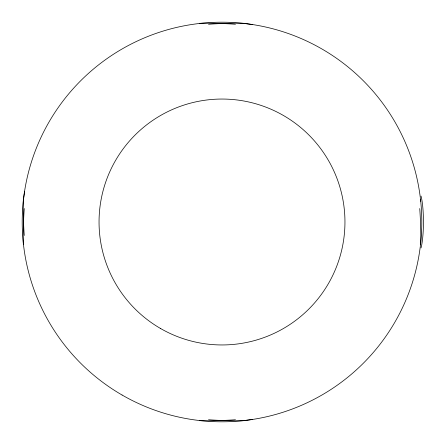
<?xml version="1.0" encoding="UTF-8"?>
<svg xmlns="http://www.w3.org/2000/svg" width="444" height="444" viewBox="0 0 444 444"><rect width="100%" height="100%" fill="white"/><g stroke="black" fill="none" stroke-linecap="round" stroke-linejoin="round"><path stroke-width="0.67" d="M23.388 200.266L24.581 191.264M252.703 419.43L243.734 420.612M243.734 23.388L252.736 24.581M199.7 23.327A30.642 2.153 2.2 0 1 235.448 24.259M201.276 23.432A30.642 1.238 -4 0 1 199.256 23.493M208.552 24.259A30.642 2.153 -2.2 0 1 244.3 23.327M235.448 419.741A30.642 2.153 -2.2 0 1 199.7 420.673M199.256 420.507A30.642 1.238 4 0 1 201.276 420.568M244.3 420.673A30.642 2.153 2.2 0 1 208.552 419.741M23.327 244.3A30.642 2.153 -87.8 0 1 24.259 208.552M23.432 242.724A30.642 1.238 86 0 1 23.493 244.744M24.259 235.448A30.642 2.153 87.8 0 1 23.327 199.7M421.051 196.087A30.642 5.1 -90 0 1 421.051 247.913M420.568 201.276A30.642 1.238 86 0 1 420.507 199.256M419.741 208.552A30.642 2.153 87.8 0 1 420.673 244.3M420.507 244.744A30.642 1.238 -86 0 1 420.568 242.724M122.1 395.032A199.8 199.8 0 0 0 421.8 222A199.8 199.8 0 0 0 122.1 48.968A199.8 199.8 0 0 0 122.1 395.032M160.523 328.482A122.955 122.955 0 0 0 344.955 222A122.955 122.955 0 0 0 160.523 115.518A122.955 122.955 0 0 0 160.523 328.482"/></g></svg>
